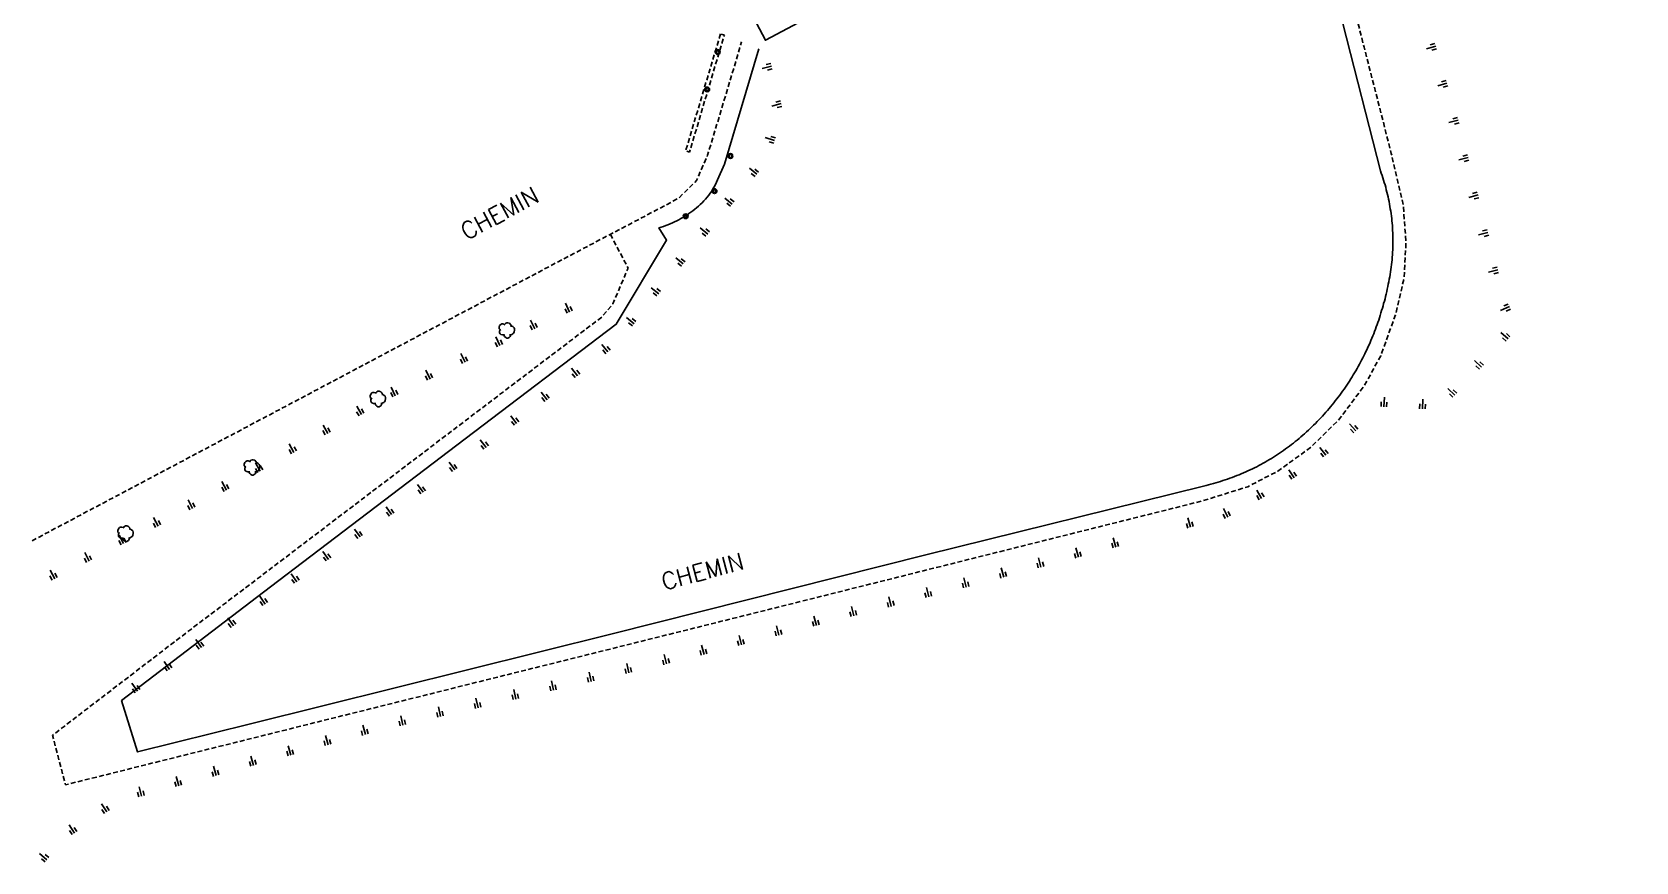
# Model space of a CAD drawing. Header units: millimetres. Extents: x 132999 to 134001, y 131000 to 132000.
# Drawn here: x 133285.8 to 133451.7, y 131195.3 to 131281.1 of the extents above; entities that cross this region are included whole.
import ezdxf
from ezdxf.enums import TextEntityAlignment as Align

# ---------------------------------------------------------------- set-up
doc = ezdxf.new("R2010")
doc.units = ezdxf.units.MM
doc.linetypes.add('DASHED', pattern=[0.75, 0.5, -0.25])
doc.layers.get('0').update_dxf_attribs({"linetype": 'CONTINUOUS'})
for name, color, linetype in [('W0001', 6, 'DASHED'), ('W0008', 7, 'CONTINUOUS'), ('W0112', 1, 'DASHED'), ('W0120', 7, 'CONTINUOUS'), ('W0211', 2, 'CONTINUOUS'), ('W0300', 7, 'CONTINUOUS'), ('W0322', 7, 'CONTINUOUS'), ('W0989', 7, 'CONTINUOUS')]:
    doc.layers.add(name, color=color, linetype=linetype)
doc.styles.get("Standard").update_dxf_attribs({"font": 'romans.shx', "width": 0.85})

# ---------------------------------------------------------------- blocks, each defined once
blk = doc.blocks.new('T300')
for p, q in [((-0.8, 0.51), (-0.86, 0.34)), ((-0.86, 0.34), (-0.86, 0.17)), ((-0.86, 0.17), (-0.74, 0.06)), ((-0.69, 0.63), (-0.8, 0.51)), ((-0.8, -0.06), (-0.74, 0.06)), ((-0.74, 0.06), (-0.69, 0.11)), ((-0.57, 0.69), (-0.69, 0.63)), ((-0.46, 0.69), (-0.57, 0.69)), ((-0.29, 0.63), (-0.46, 0.69)), ((-0.29, 0.63), (-0.17, 0.74)), ((-0.23, 0.57), (-0.29, 0.63)), ((-0.17, 0.74), (-0.06, 0.8)), ((-0.06, 0.8), (0.06, 0.8)), ((0.06, 0.8), (0.23, 0.74)), ((0.23, 0.74), (0.34, 0.63)), ((0.34, 0.63), (0.4, 0.51)), ((0.46, 0.46), (0.34, 0.46)), ((0.4, 0.51), (0.4, 0.46)), ((0.57, 0.4), (0.46, 0.46)), ((0.57, 0.4), (0.69, 0.29)), ((0.69, 0.29), (0.74, 0.17)), ((0.74, 0.06), (0.69, -0.17)), ((0.74, 0.17), (0.74, 0.06)), ((-0.8, -0.17), (-0.8, -0.06)), ((-0.8, -0.23), (-0.8, -0.17)), ((-0.74, -0.34), (-0.8, -0.23)), ((-0.69, -0.4), (-0.74, -0.34)), ((-0.51, -0.46), (-0.69, -0.4)), ((-0.4, -0.46), (-0.51, -0.46)), ((-0.4, -0.46), (-0.34, -0.46)), ((-0.34, -0.46), (-0.34, -0.4)), ((-0.34, -0.51), (-0.34, -0.46)), ((-0.29, -0.63), (-0.34, -0.51)), ((-0.17, -0.74), (-0.29, -0.63)), ((-0.06, -0.8), (-0.17, -0.74)), ((0.06, -0.8), (-0.06, -0.8)), ((0.17, -0.74), (0.06, -0.8)), ((0.23, -0.69), (0.17, -0.74)), ((0.29, -0.46), (0.23, -0.46)), ((0.29, -0.63), (0.23, -0.69)), ((0.46, -0.4), (0.29, -0.46)), ((0.34, -0.51), (0.29, -0.63)), ((0.34, -0.51), (0.34, -0.46)), ((0.57, -0.34), (0.46, -0.4)), ((0.63, -0.29), (0.57, -0.34)), ((0.69, -0.17), (0.63, -0.29))]:
    blk.add_line(p, q)
blk = doc.blocks.new('t322o')
at = {"color": 0, "linetype": 'Continuous'}
for radius in [0.25, 0.15]:
    blk.add_circle((0, 0), radius, dxfattribs=at)
blk = doc.blocks.new('t211o')
at = {"color": 0, "linetype": 'Continuous'}
for p, q in [((-0.29, 0.5), (-0.29, 0)), ((0, 1), (0, 0)), ((0.29, 0.5), (0.29, 0))]:
    blk.add_line(p, q, dxfattribs=at)

msp = doc.modelspace()

# ---------------------------------------------------------------- linework, layer by layer
at = {"layer": 'W0001', "flags": 128}
for points in [[(133345.6, 131260.15), (133347.43, 131256.66), (133345.86, 131252.97), (133344.75, 131251.63), (133300.04, 131217.66), (133287.91, 131208.36), (133289.24, 131203.24), (133356.96, 131220.11), (133406.77, 131232.57), (133411.53, 131234.06), (133414.63, 131235.66), (133418.01, 131238.11), (133420.91, 131240.94), (133423.56, 131244.46), (133425.28, 131247.6), (133426.86, 131251.98), (133427.7, 131255.71), (133427.89, 131259.3), (133427.61, 131263.18), (133426.37, 131268.51), (133423.56, 131279.49), (133417.23, 131304.16), (133416, 131308.56), (133415.84, 131308.96)], [(133285.79, 131228.47), (133341.28, 131257.88), (133349.92, 131262.42), (133352.69, 131263.9), (133354.51, 131265.7), (133355.66, 131268.33), (133359.18, 131280.04)]]:
    msp.add_lwpolyline(points, dxfattribs=at)
at = {"layer": 'W0008', "flags": 128}
msp.add_lwpolyline([(133421.36, 131281.94), (133425.24, 131266.73), (133425.33, 131266.48), (133425.41, 131266.24), (133425.49, 131265.99), (133425.57, 131265.75), (133425.64, 131265.5), (133425.72, 131265.26), (133425.79, 131265.01), (133425.85, 131264.76), (133425.91, 131264.52), (133425.97, 131264.27), (133426.03, 131264.03), (133426.09, 131263.78), (133426.14, 131263.53), (133426.18, 131263.28), (133426.23, 131263.04), (133426.27, 131262.79), (133426.31, 131262.54), (133426.35, 131262.29), (133426.38, 131262.04), (133426.41, 131261.79), (133426.43, 131261.55), (133426.46, 131261.3), (133426.48, 131261.05), (133426.5, 131260.8), (133426.51, 131260.55), (133426.52, 131260.3), (133426.53, 131260.05), (133426.54, 131259.8), (133426.54, 131259.54), (133426.54, 131259.29), (133426.53, 131259.04), (133426.53, 131258.79), (133426.52, 131258.54), (133426.5, 131258.29), (133426.49, 131258.03), (133426.47, 131257.78), (133426.45, 131257.53), (133426.42, 131257.28), (133426.4, 131257.02), (133426.36, 131256.77), (133426.33, 131256.52), (133426.29, 131256.26), (133426.25, 131256.01), (133426.21, 131255.75), (133426.16, 131255.5), (133426.11, 131255.24), (133426.06, 131254.99), (133426.01, 131254.74), (133425.95, 131254.48), (133425.9, 131254.23), (133425.84, 131253.98), (133425.78, 131253.73), (133425.72, 131253.49), (133425.65, 131253.24), (133425.58, 131252.99), (133425.52, 131252.75), (133425.45, 131252.5), (133425.37, 131252.26), (133425.3, 131252.02), (133425.23, 131251.77), (133425.15, 131251.53), (133425.07, 131251.29), (133424.99, 131251.05), (133424.9, 131250.82), (133424.82, 131250.58), (133424.73, 131250.34), (133424.64, 131250.11), (133424.55, 131249.88), (133424.46, 131249.64), (133424.36, 131249.41), (133424.27, 131249.18), (133424.17, 131248.95), (133424.07, 131248.72), (133423.96, 131248.49), (133423.86, 131248.27), (133423.75, 131248.04), (133423.64, 131247.81), (133423.53, 131247.59), (133423.42, 131247.37), (133423.3, 131247.15), (133423.19, 131246.93), (133423.07, 131246.71), (133422.95, 131246.49), (133422.83, 131246.27), (133422.7, 131246.05), (133422.57, 131245.84), (133422.44, 131245.62), (133422.31, 131245.41), (133422.18, 131245.2), (133422.04, 131244.98), (133421.91, 131244.77), (133421.77, 131244.57), (133421.63, 131244.36), (133421.48, 131244.15), (133421.34, 131243.94), (133421.19, 131243.74), (133421.04, 131243.53), (133420.89, 131243.33), (133420.73, 131243.13), (133420.57, 131242.93), (133420.42, 131242.73), (133420.25, 131242.53), (133420.09, 131242.33), (133419.93, 131242.14), (133419.76, 131241.94), (133419.59, 131241.75), (133419.42, 131241.55), (133419.24, 131241.36), (133419.07, 131241.17), (133418.89, 131240.98), (133418.71, 131240.79), (133418.53, 131240.61), (133418.34, 131240.43), (133418.16, 131240.24), (133417.97, 131240.07), (133417.79, 131239.89), (133417.6, 131239.72), (133417.41, 131239.54), (133417.22, 131239.37), (133417.02, 131239.21), (133416.83, 131239.04), (133416.64, 131238.88), (133416.44, 131238.72), (133416.24, 131238.56), (133416.04, 131238.41), (133415.84, 131238.25), (133415.64, 131238.1), (133415.44, 131237.96), (133415.23, 131237.81), (133415.03, 131237.67), (133414.82, 131237.53), (133414.61, 131237.39), (133414.4, 131237.25), (133414.19, 131237.12), (133413.97, 131236.99), (133413.76, 131236.86), (133413.54, 131236.73), (133413.33, 131236.6), (133413.11, 131236.48), (133412.89, 131236.36), (133412.67, 131236.25), (133412.45, 131236.13), (133412.22, 131236.02), (133412, 131235.91), (133411.77, 131235.8), (133411.54, 131235.69), (133411.32, 131235.59), (133411.08, 131235.49), (133410.85, 131235.39), (133410.62, 131235.29), (133410.39, 131235.2), (133410.15, 131235.11), (133409.91, 131235.02), (133409.67, 131234.93), (133409.43, 131234.85), (133409.19, 131234.77), (133408.95, 131234.69), (133408.71, 131234.61), (133408.46, 131234.53), (133408.21, 131234.46), (133407.97, 131234.39), (133407.72, 131234.32), (133407.47, 131234.26), (133407.21, 131234.19), (133406.96, 131234.13), (133378.23, 131227.01), (133345.78, 131218.86), (133308.4, 131209.55), (133296.7, 131206.64), (133295.05, 131211.94), (133310.45, 131223.71), (133330.57, 131239.02), (133346.21, 131250.86), (133351.41, 131259.55), (133350.62, 131260.81), (133350.86, 131260.89), (133351.1, 131260.97), (133351.33, 131261.05), (133351.56, 131261.14), (133351.79, 131261.24), (133352.02, 131261.33), (133352.24, 131261.44), (133352.46, 131261.55), (133352.68, 131261.66), (133352.9, 131261.78), (133353.11, 131261.9), (133353.32, 131262.03), (133353.53, 131262.16), (133353.73, 131262.3), (133353.93, 131262.44), (133354.13, 131262.59), (133354.33, 131262.74), (133354.52, 131262.9), (133354.71, 131263.06), (133354.9, 131263.23), (133355.09, 131263.41), (133355.28, 131263.6), (133355.45, 131263.79), (133355.62, 131263.99), (133355.78, 131264.19), (133355.93, 131264.4), (133356.08, 131264.62), (133356.21, 131264.84), (133356.34, 131265.06), (133356.46, 131265.3), (133356.57, 131265.53), (133356.68, 131265.78), (133357.39, 131267.41), (133360.97, 131279.32)], dxfattribs=at)
at = {"layer": 'W0112', "flags": 128}
msp.add_lwpolyline([(133356.99, 131280.87), (133353.39, 131268.78), (133353.79, 131268.66), (133357.39, 131280.75)], close=True, dxfattribs=at)
at = {"layer": 'W0120', "flags": 128}
msp.add_lwpolyline([(133812.54, 131571.88), (133834.27, 131530.91), (133361.64, 131280.21), (133361.64, 131280.21), (133340.01, 131321.11), (133812.54, 131571.88), (133834.27, 131530.91)], close=True, dxfattribs=at)

# ---------------------------------------------------------------- block references
at = {"layer": 'W0211'}
for p, rotation in [((133430.97, 131279.61), 106.9981821233229), ((133362.28, 131277.54), 104.4665950081288), ((133432.13, 131275.78), 106.9981821233229), ((133363.28, 131273.66), 104.4665950081288), ((133433.3, 131271.95), 104.8056347348067), ((133362.58, 131269.84), 72.34474233784299), ((133434.32, 131268.09), 104.8056347348067), ((133360.75, 131266.36), 50.60860857971778), ((133435.34, 131264.22), 104.8056347348067), ((133358.21, 131263.27), 50.60860857971778), ((133355.67, 131260.18), 50.60860857971778), ((133436.37, 131260.35), 104.8056347348067), ((133353.14, 131257.09), 50.60860857971778), ((133437.39, 131256.49), 104.8056347348067), ((133350.6, 131254), 50.60860857971778), ((133341.39, 131252.12), 25.6624877856185), ((133438.58, 131252.68), 113.9136011037463), ((133337.78, 131250.39), 25.6624877856185), ((133348.06, 131250.91), 50.60860857971778), ((133334.18, 131248.65), 25.6624877856185), ((133438.44, 131249.33), 46.53729228172909), ((133330.57, 131246.92), 25.6624877856185), ((133345.35, 131247.99), 38.08212110075007), ((133326.96, 131245.19), 25.6624877856185), ((133342.2, 131245.52), 38.08212110075007), ((133435.69, 131246.42), 46.53729228172909), ((133323.36, 131243.46), 25.6624877856185), ((133432.94, 131243.52), 46.53729228172909), ((133339.05, 131243.05), 38.08212110075007), ((133425.6, 131242.33), 356.9246439790246), ((133429.59, 131242.11), 356.9246439790246), ((133319.86, 131241.52), 29.21797586712195), ((133335.91, 131240.59), 38.08212110075007), ((133316.37, 131239.56), 29.21797586712195), ((133422.71, 131239.82), 41.97497851295835), ((133312.88, 131237.61), 29.21797586712195), ((133332.76, 131238.12), 38.08212110075007), ((133419.6, 131237.31), 37.20592911945565), ((133309.39, 131235.66), 29.21797586712195), ((133329.5, 131235.79), 35.29223857063251), ((133416.34, 131234.99), 33.8924049664972), ((133305.9, 131233.71), 29.21797586712195), ((133326.24, 131233.48), 35.29223857063251), ((133302.38, 131231.81), 27.01716948395326), ((133412.96, 131232.85), 30.57680088575265), ((133298.82, 131229.99), 27.01716948395326), ((133322.98, 131231.17), 35.29223857063251), ((133409.46, 131230.92), 27.28119417137969), ((133319.71, 131228.86), 35.29223857063251), ((133405.6, 131229.86), 14.97746246657909), ((133295.25, 131228.17), 27.01716948395326), ((133394.01, 131226.76), 14.97746246657909), ((133397.87, 131227.8), 14.97746246657909), ((133291.69, 131226.35), 27.01716948395326), ((133316.45, 131226.55), 35.29223857063251), ((133390.14, 131225.73), 14.97746246657909), ((133288.13, 131224.54), 27.01716948395326), ((133313.18, 131224.24), 35.29223857063251), ((133382.41, 131223.68), 14.38475902478072), ((133386.28, 131224.69), 14.97746246657909), ((133309.91, 131221.93), 34.28686979498792), ((133374.66, 131221.69), 14.38475902478072), ((133378.54, 131222.68), 14.38475902478072), ((133370.79, 131220.7), 14.38475902478072), ((133306.61, 131219.68), 34.28686979498792), ((133363.04, 131218.71), 14.38475902478072), ((133366.91, 131219.7), 14.38475902478072), ((133303.3, 131217.42), 34.28686979498792), ((133355.29, 131216.72), 14.38475902478072), ((133359.16, 131217.71), 14.38475902478072), ((133300, 131215.17), 34.28686979498792), ((133351.42, 131215.73), 14.38475902478072), ((133343.62, 131213.92), 13.02622271658423), ((133347.52, 131214.82), 13.02622271658423), ((133296.69, 131212.92), 34.28686979498792), ((133335.83, 131212.11), 13.02622271658423), ((133339.73, 131213.01), 13.02622271658423), ((133328.04, 131210.31), 13.02622271658423), ((133331.93, 131211.21), 13.02622271658423), ((133320.26, 131208.43), 15.3697869547383), ((133324.14, 131209.41), 13.02622271658423), ((133316.4, 131207.37), 15.3697869547383), ((133308.69, 131205.25), 15.3697869547383), ((133312.55, 131206.31), 15.3697869547383), ((133304.83, 131204.19), 15.3697869547383), ((133297.12, 131202.07), 15.3697869547383), ((133300.97, 131203.13), 15.3697869547383), ((133293.52, 131200.44), 33.27524734793586), ((133290.17, 131198.25), 33.27524734793586), ((133287.32, 131195.49), 48.85786103892375)]:
    msp.add_blockref('t211o', p, dxfattribs=dict(at, rotation=rotation))
at = {"layer": 'W0300'}
for p in [(133334.95, 131250.21), (133321.62, 131243.12), (133308.6, 131236.05), (133295.52, 131229.2)]:
    msp.add_blockref('T300', p, dxfattribs=at)
at = {"layer": 'W0322'}
for p, rotation in [((133356.71, 131278.98), 253.9812786981413), ((133355.61, 131275.13), 253.9812786981413), ((133358.02, 131268.25), 68.72334883386338), ((133356.37, 131264.62), 58.7361305528134), ((133353.39, 131262.02), 31.02592051585743)]:
    msp.add_blockref('t322o', p, dxfattribs=dict(at, rotation=rotation))

# ---------------------------------------------------------------- texts
at = {"layer": 'W0989'}
for rotation, p in [(28.2532, (133334.14, 131262.33)), (14.8734, (133355.14, 131225.3))]:
    msp.add_text('CHEMIN', height=1.75, rotation=rotation, dxfattribs=at).set_placement(p, align=Align.MIDDLE)

doc.saveas('drawing.dxf')
